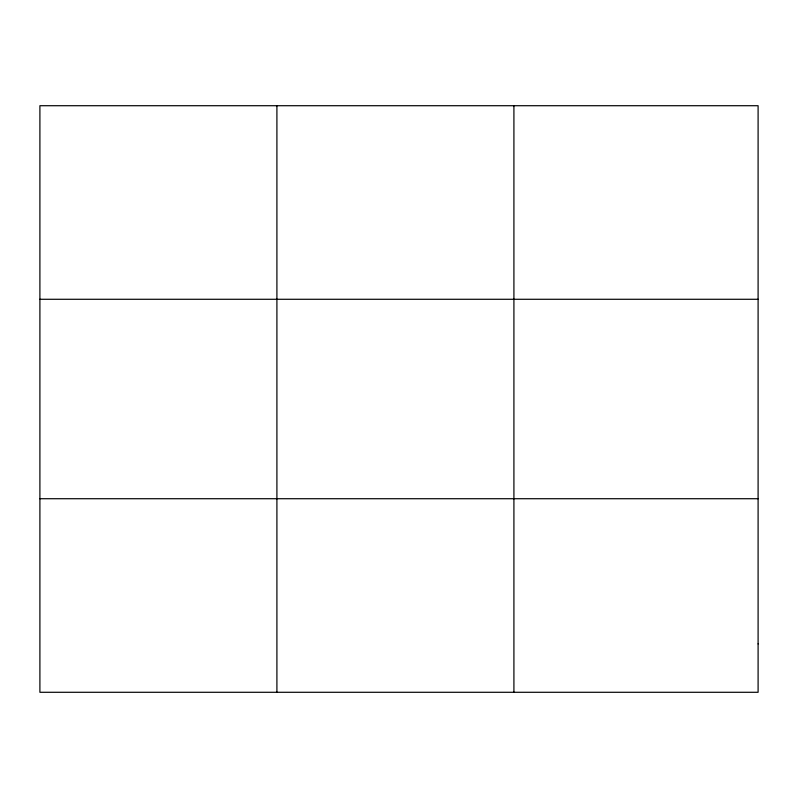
<?xml version="1.0" encoding="UTF-8"?>
<svg xmlns="http://www.w3.org/2000/svg" width="798" height="798" viewBox="0 0 798 798"><rect width="100%" height="100%" fill="white"/><g stroke="black" fill="none" stroke-linecap="round" stroke-linejoin="round"><path stroke-width="1.2" d="M276.906 692.285L276.906 105.715M513.912 692.285L513.912 105.715M39.9 299.28L758.1 299.28M39.9 498.72L758.1 498.72M758.1 643.896L758.1 692.285L39.9 692.285L39.9 105.715L758.1 105.715L758.1 643.896"/></g></svg>
